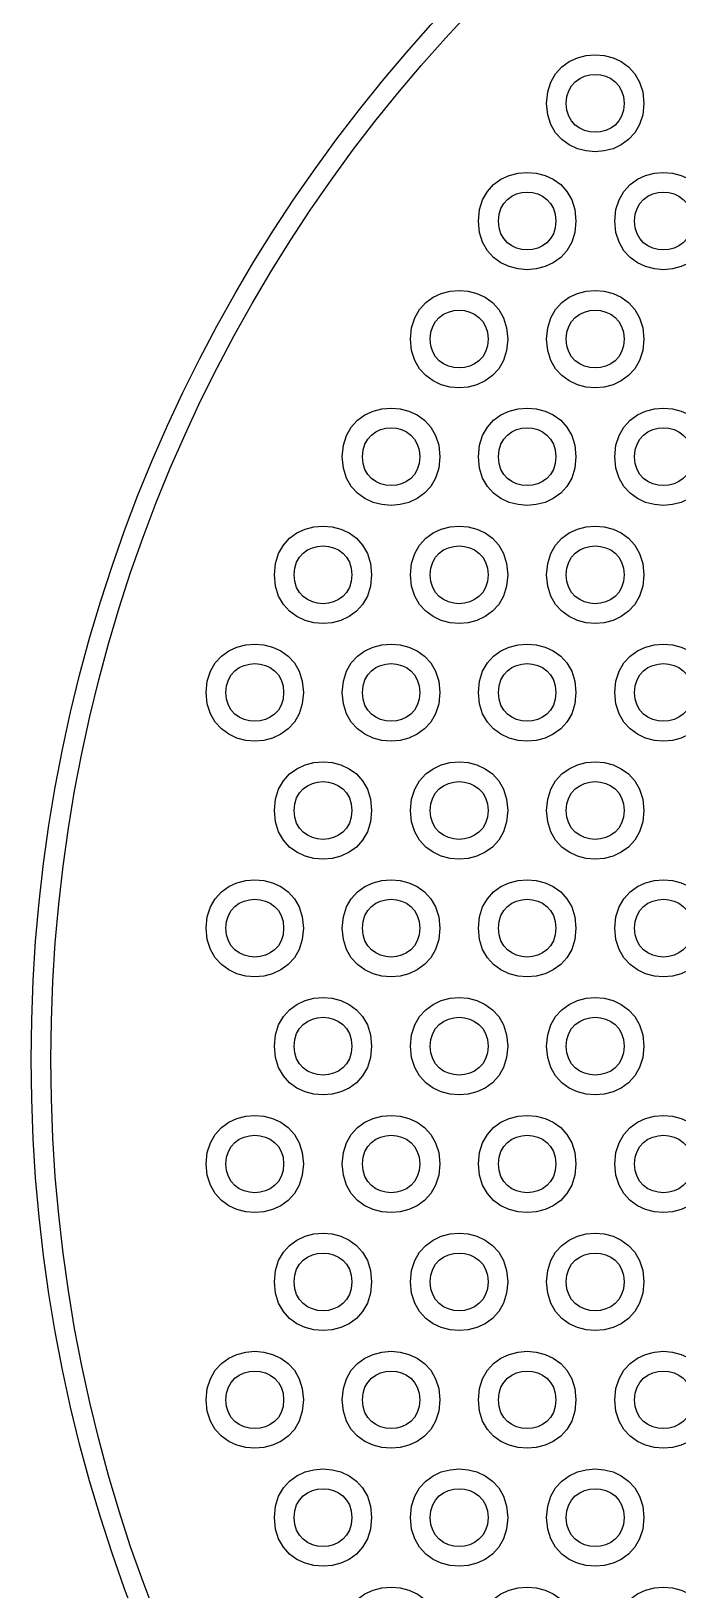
# Model space of a CAD drawing. Extents: x -12.2 to 12.2, y 340.7 to 359.5.
# Drawn here: x -1.429 to -0.829, y 355.262 to 356.71 of the extents above; entities that cross this region are included whole.
import ezdxf

# ---------------------------------------------------------------- set-up
doc = ezdxf.new("R2010")
doc.units = 0
doc.layers.get('0').update_dxf_attribs({"linetype": 'CONTINUOUS'})

msp = doc.modelspace()

# ---------------------------------------------------------------- linework, layer by layer
at = {"color": 5}
for points in [[(-0.878569, 356.643246), (-0.878569, 356.643246)], [(-0.86029, 356.643246), (-0.86029, 356.643246)], [(-0.941962, 356.53396), (-0.941962, 356.53396)], [(-0.923294, 356.53396), (-0.923294, 356.53396)], [(-1.004967, 356.424285), (-1.004967, 356.424285)], [(-0.986688, 356.424285), (-0.986688, 356.424285)], [(-0.878569, 356.424285), (-0.878569, 356.424285)], [(-0.86029, 356.424285), (-0.86029, 356.424285)], [(-1.068361, 356.314998), (-1.068361, 356.314998)], [(-1.049693, 356.314998), (-1.049693, 356.314998)], [(-0.941962, 356.314998), (-0.941962, 356.314998)], [(-0.923294, 356.314998), (-0.923294, 356.314998)], [(-1.131366, 356.205323), (-1.131366, 356.205323)], [(-1.113087, 356.205323), (-1.113087, 356.205323)], [(-1.004967, 356.205323), (-1.004967, 356.205323)], [(-0.986688, 356.205323), (-0.986688, 356.205323)], [(-0.878569, 356.205323), (-0.878569, 356.205323)], [(-0.86029, 356.205323), (-0.86029, 356.205323)], [(-1.19476, 356.096037), (-1.19476, 356.096037)], [(-1.176481, 356.096037), (-1.176481, 356.096037)], [(-1.068361, 356.096037), (-1.068361, 356.096037)], [(-1.049693, 356.096037), (-1.049693, 356.096037)], [(-0.941962, 356.096037), (-0.941962, 356.096037)], [(-0.923294, 356.096037), (-0.923294, 356.096037)], [(-1.131366, 355.986362), (-1.131366, 355.986362)], [(-1.113087, 355.986362), (-1.113087, 355.986362)], [(-1.004967, 355.986362), (-1.004967, 355.986362)], [(-0.986688, 355.986362), (-0.986688, 355.986362)], [(-0.878569, 355.986362), (-0.878569, 355.986362)], [(-0.86029, 355.986362), (-0.86029, 355.986362)], [(-1.19476, 355.877075), (-1.19476, 355.877075)], [(-1.176481, 355.877075), (-1.176481, 355.877075)], [(-1.068361, 355.877075), (-1.068361, 355.877075)], [(-1.049693, 355.877075), (-1.049693, 355.877075)], [(-0.941962, 355.877075), (-0.941962, 355.877075)], [(-0.923294, 355.877075), (-0.923294, 355.877075)], [(-1.131366, 355.7674), (-1.131366, 355.7674)], [(-1.113087, 355.7674), (-1.113087, 355.7674)], [(-1.004967, 355.7674), (-1.004967, 355.7674)], [(-0.986688, 355.7674), (-0.986688, 355.7674)], [(-0.878569, 355.7674), (-0.878569, 355.7674)], [(-0.86029, 355.7674), (-0.86029, 355.7674)], [(-1.19476, 355.658114), (-1.19476, 355.658114)], [(-1.176481, 355.658114), (-1.176481, 355.658114)], [(-1.068361, 355.658114), (-1.068361, 355.658114)], [(-1.049693, 355.658114), (-1.049693, 355.658114)], [(-0.941962, 355.658114), (-0.941962, 355.658114)], [(-0.923294, 355.658114), (-0.923294, 355.658114)], [(-1.131366, 355.548439), (-1.131366, 355.548439)], [(-1.113087, 355.548439), (-1.113087, 355.548439)], [(-1.004967, 355.548439), (-1.004967, 355.548439)], [(-0.986688, 355.548439), (-0.986688, 355.548439)], [(-0.878569, 355.548439), (-0.878569, 355.548439)], [(-0.86029, 355.548439), (-0.86029, 355.548439)], [(-1.19476, 355.438763), (-1.19476, 355.438763)], [(-1.176481, 355.438763), (-1.176481, 355.438763)], [(-1.068361, 355.438763), (-1.068361, 355.438763)], [(-1.049693, 355.438763), (-1.049693, 355.438763)], [(-0.941962, 355.438763), (-0.941962, 355.438763)], [(-0.923294, 355.438763), (-0.923294, 355.438763)], [(-1.131366, 355.329477), (-1.131366, 355.329477)], [(-1.113087, 355.329477), (-1.113087, 355.329477)], [(-1.004967, 355.329477), (-1.004967, 355.329477)], [(-0.986688, 355.329477), (-0.986688, 355.329477)], [(-0.878569, 355.329477), (-0.878569, 355.329477)], [(-0.86029, 355.329477), (-0.86029, 355.329477)]]:
    msp.add_lwpolyline(points, dxfattribs=at)
for points in [[(-1.429278, 355.754955), (-1.429278, 356.544461), (-0.789506, 357.184622), (0, 357.184622)], [(-1.410999, 355.754955), (-1.410999, 356.534349), (-0.779394, 357.166343), (0, 357.166343)], [(-0.950519, 356.643246), (-0.950519, 356.703529), (-0.86029, 356.703529), (-0.86029, 356.643246)], [(-0.93224, 356.643246), (-0.93224, 356.679027), (-0.878569, 356.679027), (-0.878569, 356.643246)], [(-0.86029, 356.643246), (-0.86029, 356.583353), (-0.950519, 356.583353), (-0.950519, 356.643246)], [(-0.878569, 356.643246), (-0.878569, 356.607466), (-0.93224, 356.607466), (-0.93224, 356.643246)], [(-1.013912, 356.53396), (-1.013912, 356.594243), (-0.923294, 356.594243), (-0.923294, 356.53396)], [(-0.887125, 356.53396), (-0.887125, 356.594243), (-0.796896, 356.594243), (-0.796896, 356.53396)], [(-0.995245, 356.53396), (-0.995245, 356.569741), (-0.941962, 356.569741), (-0.941962, 356.53396)], [(-0.868846, 356.53396), (-0.868846, 356.569741), (-0.815175, 356.569741), (-0.815175, 356.53396)], [(-0.923294, 356.53396), (-0.923294, 356.473678), (-1.013912, 356.473678), (-1.013912, 356.53396)], [(-0.941962, 356.53396), (-0.941962, 356.49818), (-0.995245, 356.49818), (-0.995245, 356.53396)], [(-0.796896, 356.53396), (-0.796896, 356.473678), (-0.887125, 356.473678), (-0.887125, 356.53396)], [(-0.815175, 356.53396), (-0.815175, 356.49818), (-0.868846, 356.49818), (-0.868846, 356.53396)], [(-1.076917, 356.424285), (-1.076917, 356.484567), (-0.986688, 356.484567), (-0.986688, 356.424285)], [(-0.950519, 356.424285), (-0.950519, 356.484567), (-0.86029, 356.484567), (-0.86029, 356.424285)], [(-1.058638, 356.424285), (-1.058638, 356.460065), (-1.004967, 356.460065), (-1.004967, 356.424285)], [(-0.93224, 356.424285), (-0.93224, 356.460065), (-0.878569, 356.460065), (-0.878569, 356.424285)], [(-0.986688, 356.424285), (-0.986688, 356.364002), (-1.076917, 356.364002), (-1.076917, 356.424285)], [(-1.004967, 356.424285), (-1.004967, 356.388504), (-1.058638, 356.388504), (-1.058638, 356.424285)], [(-0.86029, 356.424285), (-0.86029, 356.364002), (-0.950519, 356.364002), (-0.950519, 356.424285)], [(-0.878569, 356.424285), (-0.878569, 356.388504), (-0.93224, 356.388504), (-0.93224, 356.424285)], [(-1.140311, 356.314998), (-1.140311, 356.375281), (-1.049693, 356.375281), (-1.049693, 356.314998)], [(-1.013912, 356.314998), (-1.013912, 356.375281), (-0.923294, 356.375281), (-0.923294, 356.314998)], [(-0.887125, 356.314998), (-0.887125, 356.375281), (-0.796896, 356.375281), (-0.796896, 356.314998)], [(-1.121643, 356.314998), (-1.121643, 356.350779), (-1.068361, 356.350779), (-1.068361, 356.314998)], [(-0.995245, 356.314998), (-0.995245, 356.350779), (-0.941962, 356.350779), (-0.941962, 356.314998)], [(-0.868846, 356.314998), (-0.868846, 356.350779), (-0.815175, 356.350779), (-0.815175, 356.314998)], [(-1.049693, 356.314998), (-1.049693, 356.254716), (-1.140311, 356.254716), (-1.140311, 356.314998)], [(-1.068361, 356.314998), (-1.068361, 356.279218), (-1.121643, 356.279218), (-1.121643, 356.314998)], [(-0.923294, 356.314998), (-0.923294, 356.254716), (-1.013912, 356.254716), (-1.013912, 356.314998)], [(-0.941962, 356.314998), (-0.941962, 356.279218), (-0.995245, 356.279218), (-0.995245, 356.314998)], [(-0.796896, 356.314998), (-0.796896, 356.254716), (-0.887125, 356.254716), (-0.887125, 356.314998)], [(-0.815175, 356.314998), (-0.815175, 356.279218), (-0.868846, 356.279218), (-0.868846, 356.314998)], [(-1.203316, 356.205323), (-1.203316, 356.265606), (-1.113087, 356.265606), (-1.113087, 356.205323)], [(-1.076917, 356.205323), (-1.076917, 356.265606), (-0.986688, 356.265606), (-0.986688, 356.205323)], [(-0.950519, 356.205323), (-0.950519, 356.265606), (-0.86029, 356.265606), (-0.86029, 356.205323)], [(-1.185037, 356.205323), (-1.185037, 356.241104), (-1.131366, 356.241104), (-1.131366, 356.205323)], [(-1.058638, 356.205323), (-1.058638, 356.241104), (-1.004967, 356.241104), (-1.004967, 356.205323)], [(-0.93224, 356.205323), (-0.93224, 356.241104), (-0.878569, 356.241104), (-0.878569, 356.205323)], [(-1.113087, 356.205323), (-1.113087, 356.145041), (-1.203316, 356.145041), (-1.203316, 356.205323)], [(-1.131366, 356.205323), (-1.131366, 356.169543), (-1.185037, 356.169543), (-1.185037, 356.205323)], [(-0.986688, 356.205323), (-0.986688, 356.145041), (-1.076917, 356.145041), (-1.076917, 356.205323)], [(-1.004967, 356.205323), (-1.004967, 356.169543), (-1.058638, 356.169543), (-1.058638, 356.205323)], [(-0.86029, 356.205323), (-0.86029, 356.145041), (-0.950519, 356.145041), (-0.950519, 356.205323)], [(-0.878569, 356.205323), (-0.878569, 356.169543), (-0.93224, 356.169543), (-0.93224, 356.205323)], [(-1.26671, 356.096037), (-1.26671, 356.155931), (-1.176481, 356.155931), (-1.176481, 356.096037)], [(-1.140311, 356.096037), (-1.140311, 356.155931), (-1.049693, 356.155931), (-1.049693, 356.096037)], [(-1.013912, 356.096037), (-1.013912, 356.155931), (-0.923294, 356.155931), (-0.923294, 356.096037)], [(-0.887125, 356.096037), (-0.887125, 356.155931), (-0.796896, 356.155931), (-0.796896, 356.096037)], [(-1.248431, 356.096037), (-1.248431, 356.131818), (-1.19476, 356.131818), (-1.19476, 356.096037)], [(-1.121643, 356.096037), (-1.121643, 356.131818), (-1.068361, 356.131818), (-1.068361, 356.096037)], [(-0.995245, 356.096037), (-0.995245, 356.131818), (-0.941962, 356.131818), (-0.941962, 356.096037)], [(-0.868846, 356.096037), (-0.868846, 356.131818), (-0.815175, 356.131818), (-0.815175, 356.096037)], [(-1.176481, 356.096037), (-1.176481, 356.035754), (-1.26671, 356.035754), (-1.26671, 356.096037)], [(-1.19476, 356.096037), (-1.19476, 356.060256), (-1.248431, 356.060256), (-1.248431, 356.096037)], [(-1.049693, 356.096037), (-1.049693, 356.035754), (-1.140311, 356.035754), (-1.140311, 356.096037)], [(-1.068361, 356.096037), (-1.068361, 356.060256), (-1.121643, 356.060256), (-1.121643, 356.096037)], [(-0.923294, 356.096037), (-0.923294, 356.035754), (-1.013912, 356.035754), (-1.013912, 356.096037)], [(-0.941962, 356.096037), (-0.941962, 356.060256), (-0.995245, 356.060256), (-0.995245, 356.096037)], [(-0.796896, 356.096037), (-0.796896, 356.035754), (-0.887125, 356.035754), (-0.887125, 356.096037)], [(-0.815175, 356.096037), (-0.815175, 356.060256), (-0.868846, 356.060256), (-0.868846, 356.096037)], [(-1.203316, 355.986362), (-1.203316, 356.046644), (-1.113087, 356.046644), (-1.113087, 355.986362)], [(-1.076917, 355.986362), (-1.076917, 356.046644), (-0.986688, 356.046644), (-0.986688, 355.986362)], [(-0.950519, 355.986362), (-0.950519, 356.046644), (-0.86029, 356.046644), (-0.86029, 355.986362)], [(-1.185037, 355.986362), (-1.185037, 356.022142), (-1.131366, 356.022142), (-1.131366, 355.986362)], [(-1.058638, 355.986362), (-1.058638, 356.022142), (-1.004967, 356.022142), (-1.004967, 355.986362)], [(-0.93224, 355.986362), (-0.93224, 356.022142), (-0.878569, 356.022142), (-0.878569, 355.986362)], [(-1.113087, 355.986362), (-1.113087, 355.926079), (-1.203316, 355.926079), (-1.203316, 355.986362)], [(-1.131366, 355.986362), (-1.131366, 355.950581), (-1.185037, 355.950581), (-1.185037, 355.986362)], [(-0.986688, 355.986362), (-0.986688, 355.926079), (-1.076917, 355.926079), (-1.076917, 355.986362)], [(-1.004967, 355.986362), (-1.004967, 355.950581), (-1.058638, 355.950581), (-1.058638, 355.986362)], [(-0.86029, 355.986362), (-0.86029, 355.926079), (-0.950519, 355.926079), (-0.950519, 355.986362)], [(-0.878569, 355.986362), (-0.878569, 355.950581), (-0.93224, 355.950581), (-0.93224, 355.986362)], [(-1.26671, 355.877075), (-1.26671, 355.936969), (-1.176481, 355.936969), (-1.176481, 355.877075)], [(-1.140311, 355.877075), (-1.140311, 355.936969), (-1.049693, 355.936969), (-1.049693, 355.877075)], [(-1.013912, 355.877075), (-1.013912, 355.936969), (-0.923294, 355.936969), (-0.923294, 355.877075)], [(-0.887125, 355.877075), (-0.887125, 355.936969), (-0.796896, 355.936969), (-0.796896, 355.877075)], [(-1.248431, 355.877075), (-1.248431, 355.912856), (-1.19476, 355.912856), (-1.19476, 355.877075)], [(-1.121643, 355.877075), (-1.121643, 355.912856), (-1.068361, 355.912856), (-1.068361, 355.877075)], [(-0.995245, 355.877075), (-0.995245, 355.912856), (-0.941962, 355.912856), (-0.941962, 355.877075)], [(-0.868846, 355.877075), (-0.868846, 355.912856), (-0.815175, 355.912856), (-0.815175, 355.877075)], [(-1.176481, 355.877075), (-1.176481, 355.816793), (-1.26671, 355.816793), (-1.26671, 355.877075)], [(-1.19476, 355.877075), (-1.19476, 355.841295), (-1.248431, 355.841295), (-1.248431, 355.877075)], [(-1.049693, 355.877075), (-1.049693, 355.816793), (-1.140311, 355.816793), (-1.140311, 355.877075)], [(-1.068361, 355.877075), (-1.068361, 355.841295), (-1.121643, 355.841295), (-1.121643, 355.877075)], [(-0.923294, 355.877075), (-0.923294, 355.816793), (-1.013912, 355.816793), (-1.013912, 355.877075)], [(-0.941962, 355.877075), (-0.941962, 355.841295), (-0.995245, 355.841295), (-0.995245, 355.877075)], [(-0.796896, 355.877075), (-0.796896, 355.816793), (-0.887125, 355.816793), (-0.887125, 355.877075)], [(-0.815175, 355.877075), (-0.815175, 355.841295), (-0.868846, 355.841295), (-0.868846, 355.877075)], [(-1.203316, 355.7674), (-1.203316, 355.827683), (-1.113087, 355.827683), (-1.113087, 355.7674)], [(-1.076917, 355.7674), (-1.076917, 355.827683), (-0.986688, 355.827683), (-0.986688, 355.7674)], [(-0.950519, 355.7674), (-0.950519, 355.827683), (-0.86029, 355.827683), (-0.86029, 355.7674)], [(-1.185037, 355.7674), (-1.185037, 355.803181), (-1.131366, 355.803181), (-1.131366, 355.7674)], [(-1.058638, 355.7674), (-1.058638, 355.803181), (-1.004967, 355.803181), (-1.004967, 355.7674)], [(-0.93224, 355.7674), (-0.93224, 355.803181), (-0.878569, 355.803181), (-0.878569, 355.7674)], [(-1.113087, 355.7674), (-1.113087, 355.707118), (-1.203316, 355.707118), (-1.203316, 355.7674)], [(-1.131366, 355.7674), (-1.131366, 355.73162), (-1.185037, 355.73162), (-1.185037, 355.7674)], [(-0.986688, 355.7674), (-0.986688, 355.707118), (-1.076917, 355.707118), (-1.076917, 355.7674)], [(-1.004967, 355.7674), (-1.004967, 355.73162), (-1.058638, 355.73162), (-1.058638, 355.7674)], [(-0.86029, 355.7674), (-0.86029, 355.707118), (-0.950519, 355.707118), (-0.950519, 355.7674)], [(-0.878569, 355.7674), (-0.878569, 355.73162), (-0.93224, 355.73162), (-0.93224, 355.7674)], [(0, 354.325676), (-0.789506, 354.325676), (-1.429278, 354.965449), (-1.429278, 355.754955)], [(0, 354.343956), (-0.779394, 354.343956), (-1.410999, 354.97556), (-1.410999, 355.754955)], [(-1.26671, 355.658114), (-1.26671, 355.718008), (-1.176481, 355.718008), (-1.176481, 355.658114)], [(-1.140311, 355.658114), (-1.140311, 355.718008), (-1.049693, 355.718008), (-1.049693, 355.658114)], [(-1.013912, 355.658114), (-1.013912, 355.718008), (-0.923294, 355.718008), (-0.923294, 355.658114)], [(-0.887125, 355.658114), (-0.887125, 355.718008), (-0.796896, 355.718008), (-0.796896, 355.658114)], [(-1.248431, 355.658114), (-1.248431, 355.693506), (-1.19476, 355.693506), (-1.19476, 355.658114)], [(-1.121643, 355.658114), (-1.121643, 355.693506), (-1.068361, 355.693506), (-1.068361, 355.658114)], [(-0.995245, 355.658114), (-0.995245, 355.693506), (-0.941962, 355.693506), (-0.941962, 355.658114)], [(-0.868846, 355.658114), (-0.868846, 355.693506), (-0.815175, 355.693506), (-0.815175, 355.658114)], [(-1.176481, 355.658114), (-1.176481, 355.597831), (-1.26671, 355.597831), (-1.26671, 355.658114)], [(-1.19476, 355.658114), (-1.19476, 355.622333), (-1.248431, 355.622333), (-1.248431, 355.658114)], [(-1.049693, 355.658114), (-1.049693, 355.597831), (-1.140311, 355.597831), (-1.140311, 355.658114)], [(-1.068361, 355.658114), (-1.068361, 355.622333), (-1.121643, 355.622333), (-1.121643, 355.658114)], [(-0.923294, 355.658114), (-0.923294, 355.597831), (-1.013912, 355.597831), (-1.013912, 355.658114)], [(-0.941962, 355.658114), (-0.941962, 355.622333), (-0.995245, 355.622333), (-0.995245, 355.658114)], [(-0.796896, 355.658114), (-0.796896, 355.597831), (-0.887125, 355.597831), (-0.887125, 355.658114)], [(-0.815175, 355.658114), (-0.815175, 355.622333), (-0.868846, 355.622333), (-0.868846, 355.658114)], [(-1.203316, 355.548439), (-1.203316, 355.608721), (-1.113087, 355.608721), (-1.113087, 355.548439)], [(-1.076917, 355.548439), (-1.076917, 355.608721), (-0.986688, 355.608721), (-0.986688, 355.548439)], [(-0.950519, 355.548439), (-0.950519, 355.608721), (-0.86029, 355.608721), (-0.86029, 355.548439)], [(-1.185037, 355.548439), (-1.185037, 355.584219), (-1.131366, 355.584219), (-1.131366, 355.548439)], [(-1.058638, 355.548439), (-1.058638, 355.584219), (-1.004967, 355.584219), (-1.004967, 355.548439)], [(-0.93224, 355.548439), (-0.93224, 355.584219), (-0.878569, 355.584219), (-0.878569, 355.548439)], [(-1.113087, 355.548439), (-1.113087, 355.488156), (-1.203316, 355.488156), (-1.203316, 355.548439)], [(-1.131366, 355.548439), (-1.131366, 355.512658), (-1.185037, 355.512658), (-1.185037, 355.548439)], [(-0.986688, 355.548439), (-0.986688, 355.488156), (-1.076917, 355.488156), (-1.076917, 355.548439)], [(-1.004967, 355.548439), (-1.004967, 355.512658), (-1.058638, 355.512658), (-1.058638, 355.548439)], [(-0.86029, 355.548439), (-0.86029, 355.488156), (-0.950519, 355.488156), (-0.950519, 355.548439)], [(-0.878569, 355.548439), (-0.878569, 355.512658), (-0.93224, 355.512658), (-0.93224, 355.548439)], [(-1.26671, 355.438763), (-1.26671, 355.499046), (-1.176481, 355.499046), (-1.176481, 355.438763)], [(-1.140311, 355.438763), (-1.140311, 355.499046), (-1.049693, 355.499046), (-1.049693, 355.438763)], [(-1.013912, 355.438763), (-1.013912, 355.499046), (-0.923294, 355.499046), (-0.923294, 355.438763)], [(-0.887125, 355.438763), (-0.887125, 355.499046), (-0.796896, 355.499046), (-0.796896, 355.438763)], [(-1.248431, 355.438763), (-1.248431, 355.474544), (-1.19476, 355.474544), (-1.19476, 355.438763)], [(-1.121643, 355.438763), (-1.121643, 355.474544), (-1.068361, 355.474544), (-1.068361, 355.438763)], [(-0.995245, 355.438763), (-0.995245, 355.474544), (-0.941962, 355.474544), (-0.941962, 355.438763)], [(-0.868846, 355.438763), (-0.868846, 355.474544), (-0.815175, 355.474544), (-0.815175, 355.438763)], [(-1.176481, 355.438763), (-1.176481, 355.37887), (-1.26671, 355.37887), (-1.26671, 355.438763)], [(-1.19476, 355.438763), (-1.19476, 355.403372), (-1.248431, 355.403372), (-1.248431, 355.438763)], [(-1.049693, 355.438763), (-1.049693, 355.37887), (-1.140311, 355.37887), (-1.140311, 355.438763)], [(-1.068361, 355.438763), (-1.068361, 355.403372), (-1.121643, 355.403372), (-1.121643, 355.438763)], [(-0.923294, 355.438763), (-0.923294, 355.37887), (-1.013912, 355.37887), (-1.013912, 355.438763)], [(-0.941962, 355.438763), (-0.941962, 355.403372), (-0.995245, 355.403372), (-0.995245, 355.438763)], [(-0.796896, 355.438763), (-0.796896, 355.37887), (-0.887125, 355.37887), (-0.887125, 355.438763)], [(-0.815175, 355.438763), (-0.815175, 355.403372), (-0.868846, 355.403372), (-0.868846, 355.438763)], [(-1.203316, 355.329477), (-1.203316, 355.38976), (-1.113087, 355.38976), (-1.113087, 355.329477)], [(-1.076917, 355.329477), (-1.076917, 355.38976), (-0.986688, 355.38976), (-0.986688, 355.329477)], [(-0.950519, 355.329477), (-0.950519, 355.38976), (-0.86029, 355.38976), (-0.86029, 355.329477)], [(-1.185037, 355.329477), (-1.185037, 355.365258), (-1.131366, 355.365258), (-1.131366, 355.329477)], [(-1.058638, 355.329477), (-1.058638, 355.365258), (-1.004967, 355.365258), (-1.004967, 355.329477)], [(-0.93224, 355.329477), (-0.93224, 355.365258), (-0.878569, 355.365258), (-0.878569, 355.329477)], [(-1.113087, 355.329477), (-1.113087, 355.269195), (-1.203316, 355.269195), (-1.203316, 355.329477)], [(-1.131366, 355.329477), (-1.131366, 355.293697), (-1.185037, 355.293697), (-1.185037, 355.329477)], [(-0.986688, 355.329477), (-0.986688, 355.269195), (-1.076917, 355.269195), (-1.076917, 355.329477)], [(-1.004967, 355.329477), (-1.004967, 355.293697), (-1.058638, 355.293697), (-1.058638, 355.329477)], [(-0.86029, 355.329477), (-0.86029, 355.269195), (-0.950519, 355.269195), (-0.950519, 355.329477)], [(-0.878569, 355.329477), (-0.878569, 355.293697), (-0.93224, 355.293697), (-0.93224, 355.329477)], [(-1.140311, 355.219802), (-1.140311, 355.280084), (-1.049693, 355.280084), (-1.049693, 355.219802)], [(-1.013912, 355.219802), (-1.013912, 355.280084), (-0.923294, 355.280084), (-0.923294, 355.219802)], [(-0.887125, 355.219802), (-0.887125, 355.280084), (-0.796896, 355.280084), (-0.796896, 355.219802)]]:
    msp.add_open_spline(points, degree=3, dxfattribs=at)

doc.saveas('drawing.dxf')
